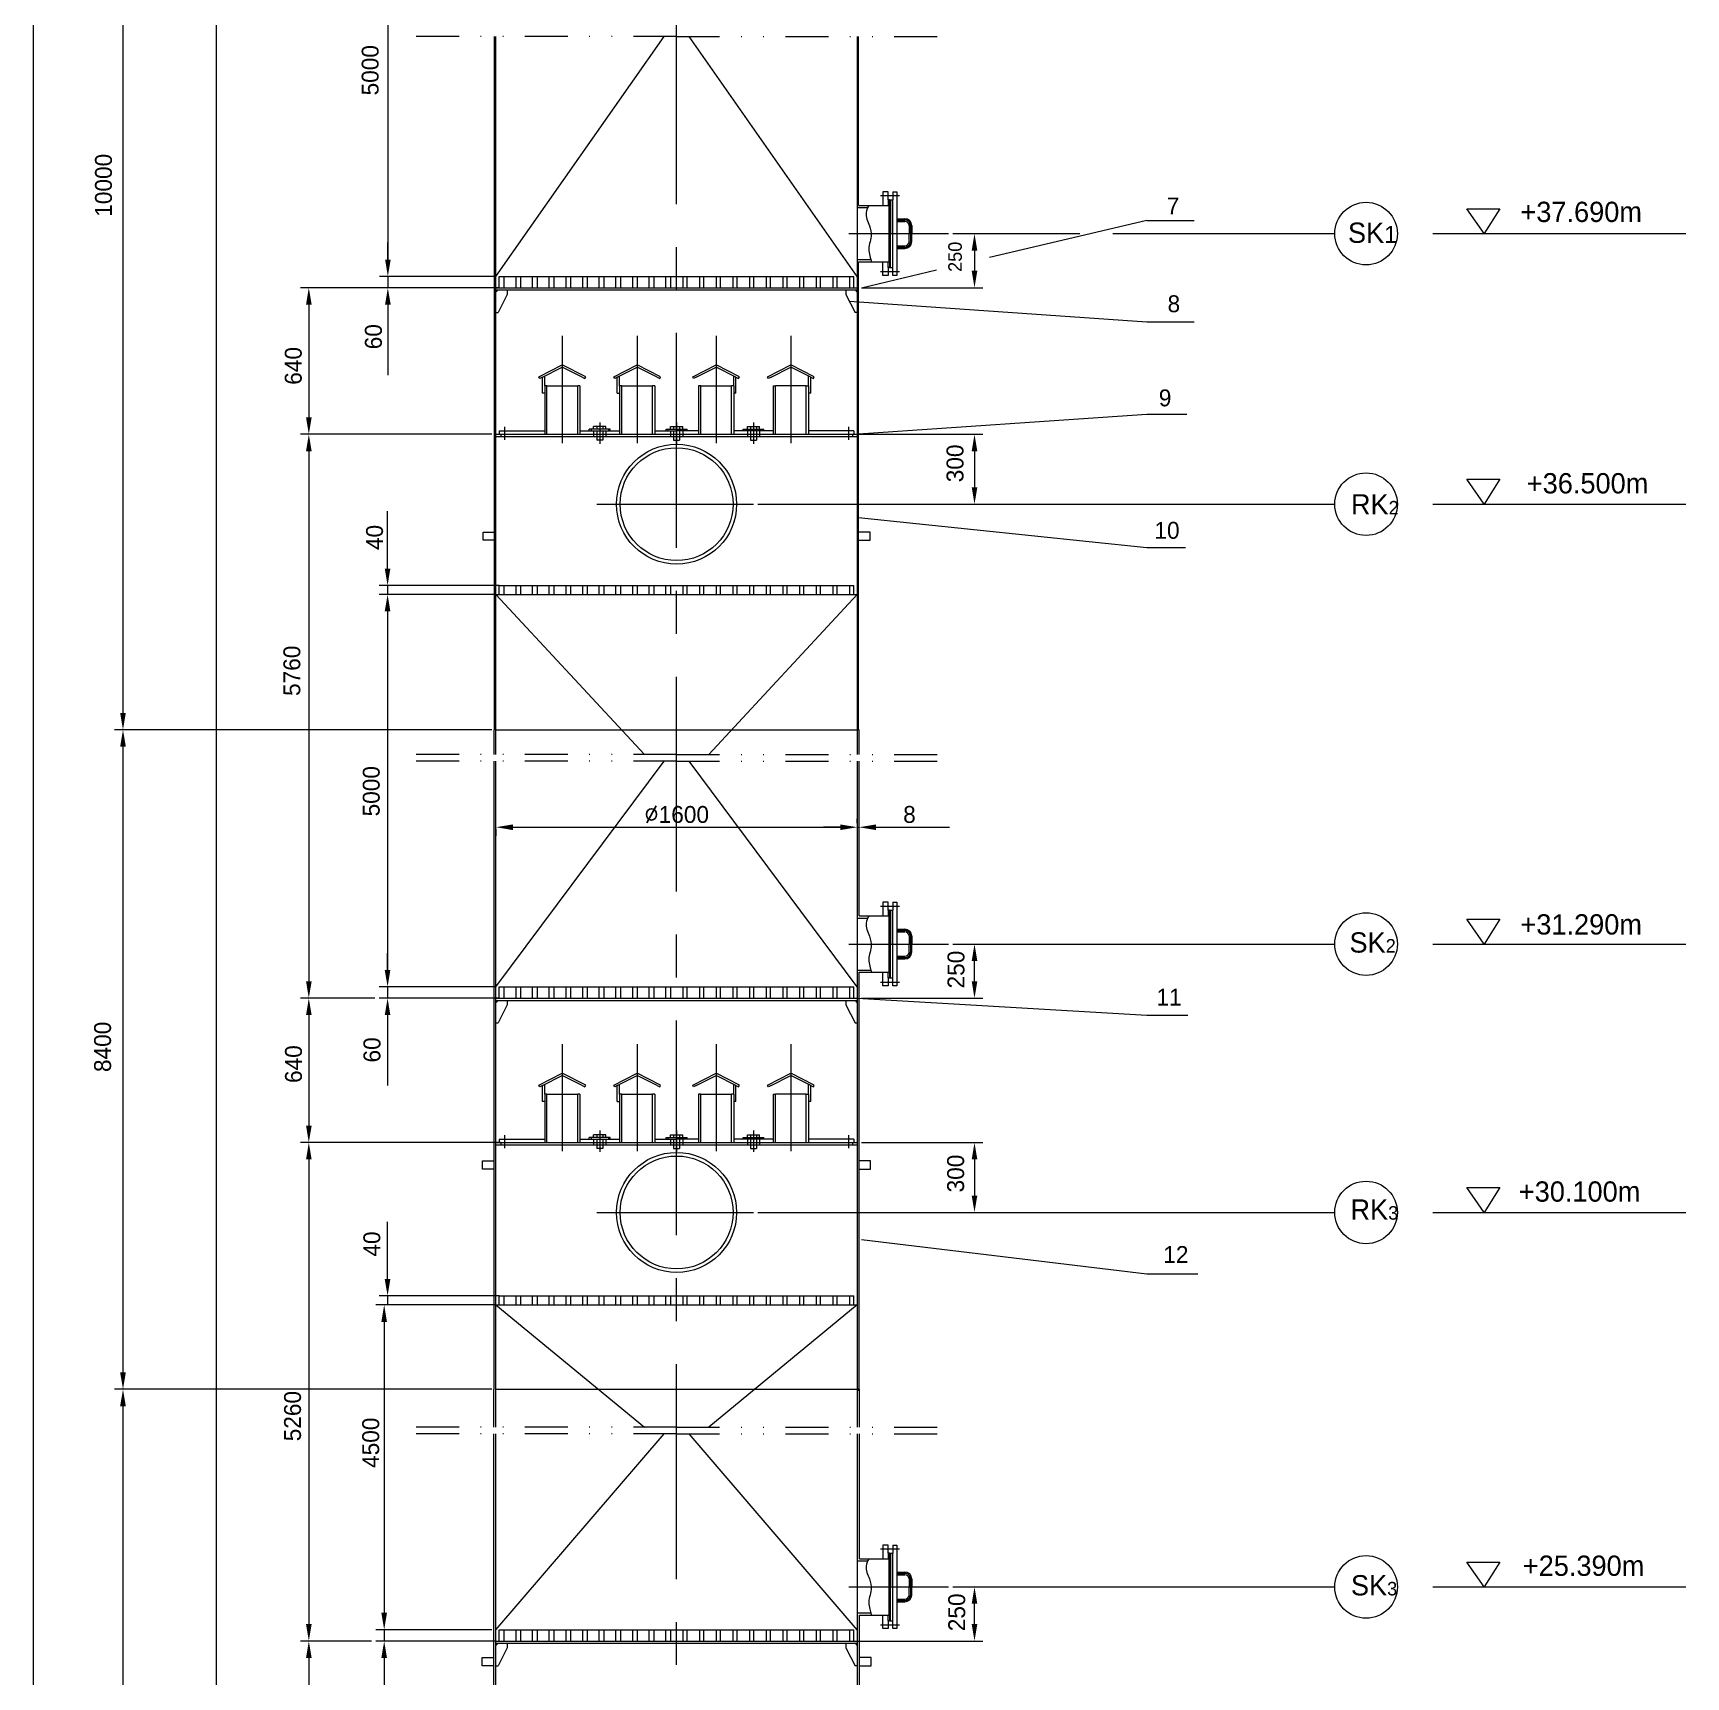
# Model space of a CAD drawing. Header units: millimetres. Extents: x 0 to 841, y 0 to 1189.
# Drawn here: x 372.5 to 616.7, y 736.2 to 979.1 of the extents above; entities that cross this region are included whole.
import ezdxf

# ---------------------------------------------------------------- set-up
doc = ezdxf.new("R2010")
doc.units = ezdxf.units.MM
doc.linetypes.add('CENTER', pattern=[50.8, 31.75, -6.35, 6.35, -6.35])
doc.linetypes.add('DIVIDE2', pattern=[15.875, 6.35, -3.175, 0, -3.175, 0, -3.175])
for name, color, linetype, lineweight in [('图层1', 6, 'CENTER', 5), ('图层2', 1, 'Continuous', 20), ('图层4', 112, 'DIVIDE2', 5), ('图层6', 7, 'Continuous', 5)]:
    doc.layers.add(name, color=color, linetype=linetype, lineweight=lineweight)
doc.styles.get("Standard").update_dxf_attribs({"font": 'SimSun.ttf'})

msp = doc.modelspace()

# ---------------------------------------------------------------- linework, layer by layer
at = {"layer": '图层1'}
for p, q in [((467.57, 191.85), (467.57, 1102.9)), ((497.71, 955.1), (500.49, 955.1)), ((500.12, 951.49), (501.32, 951.49)), ((502.12, 950.69), (502.12, 948.29)), ((493.01, 949.49), (507.75, 949.49)), ((500.12, 947.49), (501.32, 947.49)), ((497.71, 943.87), (500.49, 943.87)), ((450.68, 934.38), (450.68, 918.54)), ((461.74, 934.38), (461.74, 918.54)), ((473.4, 934.38), (473.4, 918.54)), ((484.46, 934.38), (484.46, 918.54)), ((442.16, 920.92), (442.16, 919)), ((456.21, 921.59), (456.21, 918.44)), ((467.57, 921.59), (467.57, 918.44)), ((478.93, 921.59), (478.93, 918.44)), ((492.98, 920.92), (492.98, 919)), ((455.79, 909.5), (478.95, 909.5)), ((497.71, 850.1), (500.49, 850.1)), ((500.12, 846.49), (501.32, 846.49)), ((502.12, 845.69), (502.12, 843.29)), ((493.01, 844.49), (507.75, 844.49)), ((500.12, 842.49), (501.32, 842.49)), ((497.71, 838.87), (500.49, 838.87)), ((450.68, 829.71), (450.68, 813.87)), ((461.74, 829.71), (461.74, 813.87)), ((473.4, 829.71), (473.4, 813.87)), ((484.46, 829.71), (484.46, 813.87)), ((442.16, 816.25), (442.16, 814.33)), ((456.21, 816.92), (456.21, 813.77)), ((467.57, 816.92), (467.57, 813.77)), ((478.93, 816.92), (478.93, 813.77)), ((492.98, 816.25), (492.98, 814.33)), ((455.79, 804.83), (478.95, 804.83)), ((497.71, 755.1), (500.49, 755.1)), ((500.12, 751.49), (501.32, 751.49)), ((502.12, 750.69), (502.12, 748.29)), ((493.01, 749.49), (507.75, 749.49)), ((500.12, 747.49), (501.32, 747.49)), ((497.71, 743.87), (500.49, 743.87))]:
    msp.add_line(p, q, dxfattribs=at)
for centre, start, end in [((501.32, 950.69), 0, 90), ((501.32, 948.29), 270, 0), ((501.32, 845.69), 0, 90), ((501.32, 843.29), 270, 0), ((501.32, 750.69), 0, 90), ((501.32, 748.29), 270, 0)]:
    msp.add_arc(centre, 0.8, start, end, dxfattribs=at)
at = {"layer": '图层2'}
for p, q in [((440.67, 876.16), (440.67, 978.63)), ((440.87, 941.16), (440.87, 978.63)), ((440.87, 943.16), (465.72, 978.63)), ((494.27, 943.16), (469.43, 978.63)), ((494.27, 978.63), (494.27, 941.16)), ((494.47, 953.66), (494.47, 978.63)), ((498.85, 955.66), (498.05, 955.66)), ((498.05, 955.66), (498.05, 953.66)), ((498.85, 954.48), (498.85, 955.66)), ((499.52, 955.66), (500.12, 955.66)), ((499.52, 955.66), (499.52, 954.48)), ((500.12, 955.66), (500.12, 943.32)), ((494.27, 953.33), (495.81, 953.33)), ((494.47, 953.66), (498.94, 953.66)), ((499.02, 954.48), (498.85, 954.48)), ((498.85, 954.48), (498.85, 953.66)), ((498.94, 953.66), (499.02, 953.66)), ((498.94, 953.66), (498.94, 945.32)), ((499.02, 954.48), (499.16, 954.48)), ((499.02, 953.66), (499.02, 954.48)), ((499.02, 953.66), (499.02, 945.32)), ((499.16, 954.48), (499.52, 954.48)), ((499.16, 954.48), (499.16, 949.49)), ((499.52, 944.49), (499.52, 954.48)), ((500.12, 951.69), (501.32, 951.69)), ((500.12, 951.29), (501.32, 951.29)), ((501.92, 950.69), (501.92, 949.49)), ((502.32, 950.69), (502.32, 949.49)), ((499.16, 944.49), (499.16, 949.49)), ((501.92, 948.29), (501.92, 949.49)), ((502.32, 948.29), (502.32, 949.49)), ((494.27, 945.65), (496.27, 945.65)), ((494.47, 876.16), (494.47, 945.32)), ((494.47, 945.32), (498.94, 945.32)), ((498.05, 943.32), (498.05, 945.32)), ((498.85, 944.49), (498.85, 945.32)), ((498.94, 945.32), (499.02, 945.32)), ((499.02, 945.32), (499.02, 944.49)), ((500.12, 947.69), (501.32, 947.69)), ((500.12, 947.29), (501.32, 947.29)), ((441.37, 943.16), (493.77, 943.16)), ((441.37, 941.49), (441.37, 943.16)), ((442.04, 943.16), (442.04, 941.49)), ((443.84, 941.49), (443.84, 943.16)), ((444.51, 943.16), (444.51, 941.49)), ((446.3, 941.49), (446.3, 943.16)), ((446.97, 943.16), (446.97, 941.49)), ((448.76, 941.49), (448.76, 943.16)), ((449.43, 943.16), (449.43, 941.49)), ((451.23, 941.49), (451.23, 943.16)), ((451.9, 943.16), (451.9, 941.49)), ((453.69, 941.49), (453.69, 943.16)), ((454.36, 943.16), (454.36, 941.49)), ((456.15, 941.49), (456.15, 943.16)), ((456.82, 943.16), (456.82, 941.49)), ((458.61, 941.49), (458.61, 943.16)), ((459.28, 943.16), (459.28, 941.49)), ((461.08, 941.49), (461.08, 943.16)), ((461.75, 943.16), (461.75, 941.49)), ((463.54, 941.49), (463.54, 943.16)), ((464.21, 943.16), (464.21, 941.49)), ((466, 941.49), (466, 943.16)), ((466.67, 943.16), (466.67, 941.49)), ((468.47, 943.16), (468.47, 941.49)), ((469.14, 941.49), (469.14, 943.16)), ((470.94, 943.16), (470.94, 941.49)), ((471.61, 941.49), (471.61, 943.16)), ((473.4, 943.16), (473.4, 941.49)), ((474.07, 941.49), (474.07, 943.16)), ((475.86, 943.16), (475.86, 941.49)), ((476.53, 941.49), (476.53, 943.16)), ((478.33, 943.16), (478.33, 941.49)), ((479, 941.49), (479, 943.16)), ((480.79, 943.16), (480.79, 941.49)), ((481.46, 941.49), (481.46, 943.16)), ((483.25, 943.16), (483.25, 941.49)), ((483.92, 941.49), (483.92, 943.16)), ((485.71, 943.16), (485.71, 941.49)), ((486.38, 941.49), (486.38, 943.16)), ((488.18, 943.16), (488.18, 941.49)), ((488.85, 941.49), (488.85, 943.16)), ((490.64, 943.16), (490.64, 941.49)), ((491.31, 941.49), (491.31, 943.16)), ((493.1, 943.16), (493.1, 941.49)), ((493.77, 941.49), (493.77, 943.16)), ((493.77, 941.49), (493.77, 943.16)), ((498.85, 943.32), (498.05, 943.32)), ((498.85, 944.49), (498.85, 943.32)), ((499.02, 944.49), (498.85, 944.49)), ((499.02, 944.49), (499.16, 944.49)), ((499.16, 944.49), (499.52, 944.49)), ((499.52, 943.32), (499.52, 944.49)), ((500.12, 943.32), (499.52, 943.32)), ((440.87, 941.49), (494.27, 941.49)), ((440.87, 896.16), (440.87, 941.16)), ((440.87, 941.16), (440.87, 941.16)), ((440.87, 941.16), (494.27, 941.16)), ((441.2, 941.16), (440.87, 940.83)), ((442.54, 940.49), (441.2, 937.83)), ((442.54, 941.16), (442.54, 940.49)), ((492.6, 941.16), (492.6, 940.49)), ((492.6, 940.49), (493.94, 937.83)), ((493.94, 941.16), (494.27, 940.83)), ((494.27, 941.16), (494.27, 896.16)), ((440.87, 937.83), (441.2, 937.83)), ((494.27, 937.83), (493.94, 937.83)), ((447.23, 928.32), (450.68, 930.07)), ((447.36, 928.06), (447.23, 928.32)), ((447.75, 928.26), (447.36, 928.06)), ((447.75, 928.26), (450.68, 929.74)), ((447.75, 925.92), (447.75, 928.26)), ((448.08, 927), (448.08, 928.42)), ((454.14, 928.32), (450.68, 930.07)), ((453.62, 928.26), (450.68, 929.74)), ((453.62, 928.26), (454.01, 928.06)), ((454.01, 928.06), (454.14, 928.32)), ((458.29, 928.32), (461.74, 930.07)), ((458.42, 928.06), (458.29, 928.32)), ((458.81, 928.26), (458.42, 928.06)), ((458.81, 928.26), (461.74, 929.74)), ((458.81, 925.92), (458.81, 928.26)), ((459.14, 927), (459.14, 928.42)), ((465.2, 928.32), (461.74, 930.07)), ((464.68, 928.26), (461.74, 929.74)), ((464.68, 928.26), (465.07, 928.06)), ((465.07, 928.06), (465.2, 928.32)), ((469.95, 928.32), (473.4, 930.07)), ((470.08, 928.06), (469.95, 928.32)), ((470.47, 928.26), (470.08, 928.06)), ((470.47, 928.26), (473.4, 929.74)), ((476.86, 928.32), (473.4, 930.07)), ((476.34, 928.26), (473.4, 929.74)), ((476.01, 927), (476.01, 928.42)), ((476.34, 928.26), (476.73, 928.06)), ((476.34, 925.92), (476.34, 928.26)), ((476.73, 928.06), (476.86, 928.32)), ((481.01, 928.32), (484.46, 930.07)), ((481.14, 928.06), (481.01, 928.32)), ((481.53, 928.26), (481.14, 928.06)), ((481.53, 928.26), (484.46, 929.74)), ((487.92, 928.32), (484.46, 930.07)), ((487.4, 928.26), (484.46, 929.74)), ((487.07, 927), (487.07, 928.42)), ((487.4, 928.26), (487.79, 928.06)), ((487.4, 925.92), (487.4, 928.26)), ((487.79, 928.06), (487.92, 928.32)), ((448.08, 925.92), (447.75, 925.92)), ((448.08, 927), (448.08, 919.83)), ((448.41, 927), (448.08, 927)), ((448.41, 919.83), (448.41, 927)), ((448.41, 927), (452.96, 927)), ((452.96, 919.83), (452.96, 927)), ((453.29, 927), (452.96, 927)), ((453.29, 927), (453.29, 919.83)), ((458.81, 925.92), (459.14, 925.92)), ((459.47, 927), (459.14, 927)), ((459.14, 927), (459.14, 919.83)), ((459.47, 919.83), (459.47, 927)), ((459.47, 927), (464.02, 927)), ((464.02, 919.83), (464.02, 927)), ((464.35, 927), (464.02, 927)), ((464.35, 927), (464.35, 919.83)), ((470.8, 927), (470.8, 919.83)), ((471.13, 927), (470.8, 927)), ((471.13, 919.83), (471.13, 927)), ((471.13, 927), (475.68, 927)), ((475.68, 919.83), (475.68, 927)), ((476.01, 927), (475.68, 927)), ((476.01, 927), (476.01, 919.83)), ((476.34, 925.92), (476.01, 925.92)), ((481.86, 927), (481.86, 919.83)), ((481.86, 927), (482.19, 927)), ((482.19, 919.83), (482.19, 927)), ((486.74, 927), (482.19, 927)), ((486.74, 919.83), (486.74, 927)), ((486.74, 927), (487.07, 927)), ((487.07, 927), (487.07, 919.83)), ((487.4, 925.92), (487.07, 925.92)), ((457.12, 920.98), (455.31, 920.98)), ((455.31, 920.58), (455.31, 920.98)), ((455.76, 920.98), (455.76, 920.58)), ((456.66, 920.98), (456.66, 920.58)), ((457.12, 920.58), (457.12, 920.98)), ((466.67, 920.58), (466.67, 920.98)), ((466.67, 920.98), (468.48, 920.98)), ((467.12, 920.98), (467.12, 920.58)), ((468.02, 920.98), (468.02, 920.58)), ((468.48, 920.58), (468.48, 920.98)), ((478.03, 920.98), (479.84, 920.98)), ((478.03, 920.58), (478.03, 920.98)), ((478.48, 920.98), (478.48, 920.58)), ((479.38, 920.98), (479.38, 920.58)), ((479.84, 920.58), (479.84, 920.98)), ((440.87, 919.83), (494.27, 919.83)), ((440.87, 919.5), (494.27, 919.5)), ((441.37, 920.33), (441.37, 919.83)), ((441.37, 920.33), (448.08, 920.33)), ((441.61, 919.83), (441.61, 919.5)), ((453.29, 920.33), (459.14, 920.33)), ((457.75, 920.58), (454.67, 920.58)), ((454.67, 920.33), (454.67, 920.58)), ((454.93, 920.58), (454.93, 920.33)), ((455.31, 920.33), (455.31, 919.5)), ((455.76, 920.33), (455.76, 918.97)), ((456.66, 918.97), (455.76, 918.97)), ((456.66, 920.33), (456.66, 918.97)), ((457.12, 920.33), (457.12, 919.5)), ((457.5, 920.58), (457.5, 920.33)), ((457.75, 920.33), (457.75, 920.58)), ((464.35, 920.33), (467.57, 920.33)), ((466.03, 920.33), (466.03, 920.58)), ((466.03, 920.58), (469.11, 920.58)), ((466.29, 920.58), (466.29, 920.33)), ((466.67, 920.33), (466.67, 919.5)), ((467.12, 920.33), (467.12, 918.97)), ((467.12, 918.97), (468.02, 918.97)), ((470.8, 920.33), (467.57, 920.33)), ((468.02, 920.33), (468.02, 918.97)), ((468.48, 920.33), (468.48, 919.5)), ((468.86, 920.58), (468.86, 920.33)), ((469.11, 920.33), (469.11, 920.58)), ((481.86, 920.33), (476.01, 920.33)), ((477.39, 920.58), (480.47, 920.58)), ((477.39, 920.33), (477.39, 920.58)), ((477.65, 920.58), (477.65, 920.33)), ((478.03, 920.33), (478.03, 919.5)), ((478.48, 920.33), (478.48, 918.97)), ((478.48, 918.97), (479.38, 918.97)), ((479.38, 920.33), (479.38, 918.97)), ((479.84, 920.33), (479.84, 919.5)), ((480.22, 920.58), (480.22, 920.33)), ((480.47, 920.33), (480.47, 920.58)), ((493.77, 920.33), (487.07, 920.33)), ((493.54, 919.83), (493.54, 919.5)), ((493.77, 920.33), (493.77, 919.83)), ((438.97, 905.38), (440.67, 905.38)), ((438.97, 904.16), (438.97, 905.38)), ((440.67, 904.16), (438.97, 904.16)), ((496.17, 905.38), (494.47, 905.38)), ((494.47, 904.16), (496.17, 904.16)), ((496.17, 904.16), (496.17, 905.38)), ((441.37, 897.49), (493.77, 897.49)), ((441.37, 896.16), (441.37, 897.49)), ((442.04, 897.49), (442.04, 896.16)), ((443.84, 896.16), (443.84, 897.49)), ((444.51, 897.49), (444.51, 896.16)), ((446.3, 896.16), (446.3, 897.49)), ((446.97, 897.49), (446.97, 896.16)), ((448.76, 896.16), (448.76, 897.49)), ((449.43, 897.49), (449.43, 896.16)), ((451.23, 896.16), (451.23, 897.49)), ((451.9, 897.49), (451.9, 896.16)), ((453.69, 896.16), (453.69, 897.49)), ((454.36, 897.49), (454.36, 896.16)), ((456.15, 896.16), (456.15, 897.49)), ((456.82, 897.49), (456.82, 896.16)), ((458.61, 896.16), (458.61, 897.49)), ((459.28, 897.49), (459.28, 896.16)), ((461.08, 896.16), (461.08, 897.49)), ((461.75, 897.49), (461.75, 896.16)), ((463.54, 896.16), (463.54, 897.49)), ((464.21, 897.49), (464.21, 896.16)), ((466, 896.16), (466, 897.49)), ((466.67, 897.49), (466.67, 896.16)), ((468.47, 897.49), (468.47, 896.16)), ((469.14, 896.16), (469.14, 897.49)), ((470.94, 897.49), (470.94, 896.16)), ((471.61, 896.16), (471.61, 897.49)), ((473.4, 897.49), (473.4, 896.16)), ((474.07, 896.16), (474.07, 897.49)), ((475.86, 897.49), (475.86, 896.16)), ((476.53, 896.16), (476.53, 897.49)), ((478.33, 897.49), (478.33, 896.16)), ((479, 896.16), (479, 897.49)), ((480.79, 897.49), (480.79, 896.16)), ((481.46, 896.16), (481.46, 897.49)), ((483.25, 897.49), (483.25, 896.16)), ((483.92, 896.16), (483.92, 897.49)), ((485.71, 897.49), (485.71, 896.16)), ((486.38, 896.16), (486.38, 897.49)), ((488.18, 897.49), (488.18, 896.16)), ((488.85, 896.16), (488.85, 897.49)), ((490.64, 897.49), (490.64, 896.16)), ((491.31, 896.16), (491.31, 897.49)), ((493.1, 897.49), (493.1, 896.16)), ((493.77, 896.16), (493.77, 897.49)), ((493.77, 896.16), (493.77, 897.49)), ((440.87, 896.16), (440.87, 896.16)), ((440.87, 896.16), (494.27, 896.16)), ((440.87, 872.53), (440.87, 896.16)), ((440.87, 896.16), (462.82, 872.53)), ((494.27, 896.16), (472.32, 872.53)), ((494.27, 896.16), (494.27, 872.53)), ((440.6, 872.53), (440.6, 876.16)), ((440.87, 876.16), (494.27, 876.16)), ((494.54, 876.16), (494.27, 876.16)), ((494.54, 876.16), (494.54, 876.16)), ((494.54, 872.53), (494.54, 876.16)), ((440.6, 778.69), (440.6, 871.53)), ((440.87, 836.16), (440.87, 871.53)), ((440.87, 838.16), (465.72, 871.53)), ((494.27, 838.16), (469.43, 871.53)), ((494.27, 871.53), (494.27, 836.16)), ((494.54, 848.66), (494.54, 871.53)), ((498.85, 850.66), (498.05, 850.66)), ((498.05, 850.66), (498.05, 848.66)), ((498.85, 849.48), (498.85, 850.66)), ((499.52, 850.66), (500.12, 850.66)), ((499.52, 850.66), (499.52, 849.48)), ((500.12, 850.66), (500.12, 838.32)), ((494.27, 848.33), (495.81, 848.33)), ((494.54, 848.66), (498.94, 848.66)), ((499.02, 849.48), (498.85, 849.48)), ((498.85, 849.48), (498.85, 848.66)), ((498.94, 848.66), (499.02, 848.66)), ((498.94, 848.66), (498.94, 840.32)), ((499.02, 849.48), (499.16, 849.48)), ((499.02, 848.66), (499.02, 849.48)), ((499.02, 848.66), (499.02, 840.32)), ((499.16, 849.48), (499.52, 849.48)), ((499.16, 849.48), (499.16, 844.49)), ((499.52, 839.49), (499.52, 849.48)), ((500.12, 846.69), (501.32, 846.69)), ((500.12, 846.29), (501.32, 846.29)), ((501.92, 845.69), (501.92, 844.49)), ((502.32, 845.69), (502.32, 844.49)), ((499.16, 839.49), (499.16, 844.49)), ((500.12, 842.69), (501.32, 842.69)), ((501.92, 843.29), (501.92, 844.49)), ((502.32, 843.29), (502.32, 844.49)), ((494.27, 840.65), (496.27, 840.65)), ((494.54, 778.69), (494.54, 840.32)), ((494.54, 840.32), (498.94, 840.32)), ((498.05, 838.32), (498.05, 840.32)), ((498.85, 839.49), (498.85, 840.32)), ((498.94, 840.32), (499.02, 840.32)), ((499.02, 840.32), (499.02, 839.49)), ((500.12, 842.29), (501.32, 842.29)), ((441.37, 838.16), (493.77, 838.16)), ((441.37, 836.49), (441.37, 838.16)), ((442.04, 838.16), (442.04, 836.49)), ((443.84, 836.49), (443.84, 838.16)), ((444.51, 838.16), (444.51, 836.49)), ((446.3, 836.49), (446.3, 838.16)), ((446.97, 838.16), (446.97, 836.49)), ((448.76, 836.49), (448.76, 838.16)), ((449.43, 838.16), (449.43, 836.49)), ((451.23, 836.49), (451.23, 838.16)), ((451.9, 838.16), (451.9, 836.49)), ((453.69, 836.49), (453.69, 838.16)), ((454.36, 838.16), (454.36, 836.49)), ((456.15, 836.49), (456.15, 838.16)), ((456.82, 838.16), (456.82, 836.49)), ((458.61, 836.49), (458.61, 838.16)), ((459.28, 838.16), (459.28, 836.49)), ((461.08, 836.49), (461.08, 838.16)), ((461.75, 838.16), (461.75, 836.49)), ((463.54, 836.49), (463.54, 838.16)), ((464.21, 838.16), (464.21, 836.49)), ((466, 836.49), (466, 838.16)), ((466.67, 838.16), (466.67, 836.49)), ((468.47, 838.16), (468.47, 836.49)), ((469.14, 836.49), (469.14, 838.16)), ((470.94, 838.16), (470.94, 836.49)), ((471.61, 836.49), (471.61, 838.16)), ((473.4, 838.16), (473.4, 836.49)), ((474.07, 836.49), (474.07, 838.16)), ((475.86, 838.16), (475.86, 836.49)), ((476.53, 836.49), (476.53, 838.16)), ((478.33, 838.16), (478.33, 836.49)), ((479, 836.49), (479, 838.16)), ((480.79, 838.16), (480.79, 836.49)), ((481.46, 836.49), (481.46, 838.16)), ((483.25, 838.16), (483.25, 836.49)), ((483.92, 836.49), (483.92, 838.16)), ((485.71, 838.16), (485.71, 836.49)), ((486.38, 836.49), (486.38, 838.16)), ((488.18, 838.16), (488.18, 836.49)), ((488.85, 836.49), (488.85, 838.16)), ((490.64, 838.16), (490.64, 836.49)), ((491.31, 836.49), (491.31, 838.16)), ((493.1, 838.16), (493.1, 836.49)), ((493.77, 836.49), (493.77, 838.16)), ((493.77, 836.49), (493.77, 838.16)), ((498.85, 838.32), (498.05, 838.32)), ((498.85, 839.49), (498.85, 838.32)), ((499.02, 839.49), (498.85, 839.49)), ((499.02, 839.49), (499.16, 839.49)), ((499.16, 839.49), (499.52, 839.49)), ((499.52, 838.32), (499.52, 839.49)), ((500.12, 838.32), (499.52, 838.32)), ((440.87, 836.49), (494.27, 836.49)), ((440.87, 791.16), (440.87, 836.16)), ((440.87, 836.16), (440.87, 836.16)), ((440.87, 836.16), (494.27, 836.16)), ((441.2, 836.16), (440.87, 835.83)), ((442.54, 835.49), (441.2, 832.83)), ((442.54, 836.16), (442.54, 835.49)), ((492.6, 836.16), (492.6, 835.49)), ((492.6, 835.49), (493.94, 832.83)), ((493.94, 836.16), (494.27, 835.83)), ((494.27, 836.16), (494.27, 836.16)), ((494.27, 836.16), (494.27, 791.16)), ((440.87, 832.83), (441.2, 832.83)), ((493.94, 832.83), (494.27, 832.83)), ((447.23, 823.65), (450.68, 825.4)), ((447.36, 823.39), (447.23, 823.65)), ((447.75, 823.59), (447.36, 823.39)), ((447.75, 823.59), (450.68, 825.07)), ((447.75, 821.25), (447.75, 823.59)), ((448.08, 822.33), (448.08, 823.75)), ((454.14, 823.65), (450.68, 825.4)), ((453.62, 823.59), (450.68, 825.07)), ((453.62, 823.59), (454.01, 823.39)), ((454.01, 823.39), (454.14, 823.65)), ((458.29, 823.65), (461.74, 825.4)), ((458.42, 823.39), (458.29, 823.65)), ((458.81, 823.59), (458.42, 823.39)), ((458.81, 823.59), (461.74, 825.07)), ((458.81, 821.25), (458.81, 823.59)), ((459.14, 822.33), (459.14, 823.75)), ((465.2, 823.65), (461.74, 825.4)), ((464.68, 823.59), (461.74, 825.07)), ((464.68, 823.59), (465.07, 823.39)), ((465.07, 823.39), (465.2, 823.65)), ((469.95, 823.65), (473.4, 825.4)), ((470.08, 823.39), (469.95, 823.65)), ((470.47, 823.59), (470.08, 823.39)), ((470.47, 823.59), (473.4, 825.07)), ((476.86, 823.65), (473.4, 825.4)), ((476.34, 823.59), (473.4, 825.07)), ((476.01, 822.33), (476.01, 823.75)), ((476.34, 821.25), (476.34, 823.59)), ((476.34, 823.59), (476.73, 823.39)), ((476.73, 823.39), (476.86, 823.65)), ((481.01, 823.65), (484.46, 825.4)), ((481.14, 823.39), (481.01, 823.65)), ((481.53, 823.59), (481.14, 823.39)), ((481.53, 823.59), (484.46, 825.07)), ((487.92, 823.65), (484.46, 825.4)), ((487.4, 823.59), (484.46, 825.07)), ((487.07, 822.33), (487.07, 823.75)), ((487.4, 821.25), (487.4, 823.59)), ((487.4, 823.59), (487.79, 823.39)), ((487.79, 823.39), (487.92, 823.65)), ((448.08, 821.25), (447.75, 821.25)), ((448.08, 822.33), (448.08, 815.16)), ((448.41, 822.33), (448.08, 822.33)), ((448.41, 815.16), (448.41, 822.33)), ((448.41, 822.33), (452.96, 822.33)), ((452.96, 815.16), (452.96, 822.33)), ((453.29, 822.33), (452.96, 822.33)), ((453.29, 822.33), (453.29, 815.16)), ((458.81, 821.25), (459.14, 821.25)), ((459.14, 822.33), (459.14, 815.16)), ((459.47, 822.33), (459.14, 822.33)), ((459.47, 815.16), (459.47, 822.33)), ((459.47, 822.33), (464.02, 822.33)), ((464.02, 815.16), (464.02, 822.33)), ((464.35, 822.33), (464.02, 822.33)), ((464.35, 822.33), (464.35, 815.16)), ((470.8, 822.33), (470.8, 815.16)), ((471.13, 822.33), (470.8, 822.33)), ((471.13, 815.16), (471.13, 822.33)), ((471.13, 822.33), (475.68, 822.33)), ((475.68, 815.16), (475.68, 822.33)), ((476.01, 822.33), (475.68, 822.33)), ((476.01, 822.33), (476.01, 815.16)), ((476.34, 821.25), (476.01, 821.25)), ((481.86, 822.33), (481.86, 815.16)), ((481.86, 822.33), (482.19, 822.33)), ((482.19, 815.16), (482.19, 822.33)), ((486.74, 822.33), (482.19, 822.33)), ((486.74, 815.16), (486.74, 822.33)), ((486.74, 822.33), (487.07, 822.33)), ((487.07, 822.33), (487.07, 815.16)), ((487.4, 821.25), (487.07, 821.25)), ((457.75, 815.91), (454.67, 815.91)), ((454.67, 815.66), (454.67, 815.91)), ((454.93, 815.91), (454.93, 815.66)), ((457.12, 816.31), (455.31, 816.31)), ((455.31, 815.91), (455.31, 816.31)), ((455.76, 816.31), (455.76, 815.91)), ((456.66, 816.31), (456.66, 815.91)), ((457.12, 815.91), (457.12, 816.31)), ((457.5, 815.91), (457.5, 815.66)), ((457.75, 815.66), (457.75, 815.91)), ((466.03, 815.91), (469.11, 815.91)), ((466.03, 815.66), (466.03, 815.91)), ((466.29, 815.91), (466.29, 815.66)), ((466.67, 816.31), (468.48, 816.31)), ((466.67, 815.91), (466.67, 816.31)), ((467.12, 816.31), (467.12, 815.91)), ((468.02, 816.31), (468.02, 815.91)), ((468.48, 815.91), (468.48, 816.31)), ((468.86, 815.91), (468.86, 815.66)), ((469.11, 815.66), (469.11, 815.91)), ((477.39, 815.66), (477.39, 815.91)), ((477.39, 815.91), (480.47, 815.91)), ((477.65, 815.91), (477.65, 815.66)), ((478.03, 815.91), (478.03, 816.31)), ((478.03, 816.31), (479.84, 816.31)), ((478.48, 816.31), (478.48, 815.91)), ((479.38, 816.31), (479.38, 815.91)), ((479.84, 815.91), (479.84, 816.31)), ((480.22, 815.91), (480.22, 815.66)), ((480.47, 815.66), (480.47, 815.91)), ((440.87, 815.16), (494.27, 815.16)), ((440.87, 814.83), (494.27, 814.83)), ((441.37, 815.66), (448.08, 815.66)), ((441.37, 815.66), (441.37, 815.16)), ((441.61, 815.16), (441.61, 814.83)), ((453.29, 815.66), (459.14, 815.66)), ((455.31, 815.66), (455.31, 814.83)), ((455.76, 815.66), (455.76, 814.3)), ((456.66, 814.3), (455.76, 814.3)), ((456.66, 815.66), (456.66, 814.3)), ((457.12, 815.66), (457.12, 814.83)), ((464.35, 815.66), (467.57, 815.66)), ((466.67, 815.66), (466.67, 814.83)), ((467.12, 815.66), (467.12, 814.3)), ((467.12, 814.3), (468.02, 814.3)), ((470.8, 815.66), (467.57, 815.66)), ((468.02, 815.66), (468.02, 814.3)), ((468.48, 815.66), (468.48, 814.83)), ((481.86, 815.66), (476.01, 815.66)), ((478.03, 815.66), (478.03, 814.83)), ((478.48, 815.66), (478.48, 814.3)), ((478.48, 814.3), (479.38, 814.3)), ((479.38, 815.66), (479.38, 814.3)), ((479.84, 815.66), (479.84, 814.83)), ((493.77, 815.66), (487.07, 815.66)), ((493.54, 815.16), (493.54, 814.83)), ((493.77, 815.66), (493.77, 815.16)), ((438.9, 812.46), (440.6, 812.46)), ((438.9, 811.24), (438.9, 812.46)), ((440.6, 811.24), (438.9, 811.24)), ((496.24, 812.46), (494.54, 812.46)), ((494.54, 811.24), (496.24, 811.24)), ((496.24, 811.24), (496.24, 812.46)), ((441.37, 792.49), (493.77, 792.49)), ((441.37, 791.16), (441.37, 792.49)), ((442.04, 792.49), (442.04, 791.16)), ((443.84, 791.16), (443.84, 792.49)), ((444.51, 792.49), (444.51, 791.16)), ((446.3, 791.16), (446.3, 792.49)), ((446.97, 792.49), (446.97, 791.16)), ((448.76, 791.16), (448.76, 792.49)), ((449.43, 792.49), (449.43, 791.16)), ((451.23, 791.16), (451.23, 792.49)), ((451.9, 792.49), (451.9, 791.16)), ((453.69, 791.16), (453.69, 792.49)), ((454.36, 792.49), (454.36, 791.16)), ((456.15, 791.16), (456.15, 792.49)), ((456.82, 792.49), (456.82, 791.16)), ((458.61, 791.16), (458.61, 792.49)), ((459.28, 792.49), (459.28, 791.16)), ((461.08, 791.16), (461.08, 792.49)), ((461.75, 792.49), (461.75, 791.16)), ((463.54, 791.16), (463.54, 792.49)), ((464.21, 792.49), (464.21, 791.16)), ((466, 791.16), (466, 792.49)), ((466.67, 792.49), (466.67, 791.16)), ((468.47, 792.49), (468.47, 791.16)), ((469.14, 791.16), (469.14, 792.49)), ((470.94, 792.49), (470.94, 791.16)), ((471.61, 791.16), (471.61, 792.49)), ((473.4, 792.49), (473.4, 791.16)), ((474.07, 791.16), (474.07, 792.49)), ((475.86, 792.49), (475.86, 791.16)), ((476.53, 791.16), (476.53, 792.49)), ((478.33, 792.49), (478.33, 791.16)), ((479, 791.16), (479, 792.49)), ((480.79, 792.49), (480.79, 791.16)), ((481.46, 791.16), (481.46, 792.49)), ((483.25, 792.49), (483.25, 791.16)), ((483.92, 791.16), (483.92, 792.49)), ((485.71, 792.49), (485.71, 791.16)), ((486.38, 791.16), (486.38, 792.49)), ((488.18, 792.49), (488.18, 791.16)), ((488.85, 791.16), (488.85, 792.49)), ((490.64, 792.49), (490.64, 791.16)), ((491.31, 791.16), (491.31, 792.49)), ((493.1, 792.49), (493.1, 791.16)), ((493.77, 791.16), (493.77, 792.49)), ((493.77, 791.16), (493.77, 792.49)), ((440.87, 791.16), (440.87, 791.16)), ((440.87, 791.16), (494.27, 791.16)), ((440.87, 791.16), (485.87, 791.16)), ((440.87, 773.09), (440.87, 791.16)), ((440.87, 791.16), (462.82, 773.09)), ((494.27, 791.16), (472.32, 773.09)), ((494.27, 791.16), (494.27, 791.16)), ((494.27, 791.16), (494.27, 773.09)), ((440.54, 773.09), (440.54, 778.69)), ((440.87, 778.69), (494.27, 778.69)), ((494.6, 778.69), (494.27, 778.69)), ((494.27, 778.55), (494.54, 778.55)), ((494.6, 773.09), (494.6, 778.69)), ((440.54, 668.02), (440.54, 772.09)), ((440.87, 741.16), (440.87, 772.09)), ((440.87, 743.16), (465.72, 772.09)), ((494.27, 743.16), (469.43, 772.09)), ((494.27, 772.09), (494.27, 741.16)), ((494.6, 753.66), (494.6, 772.09)), ((498.85, 755.66), (498.05, 755.66)), ((498.05, 755.66), (498.05, 753.66)), ((498.85, 754.48), (498.85, 755.66)), ((499.52, 755.66), (500.12, 755.66)), ((499.52, 755.66), (499.52, 754.48)), ((500.12, 755.66), (500.12, 743.32)), ((494.27, 753.33), (495.81, 753.33)), ((494.6, 753.66), (498.94, 753.66)), ((499.02, 754.48), (498.85, 754.48)), ((498.85, 754.48), (498.85, 753.66)), ((498.94, 753.66), (499.02, 753.66)), ((498.94, 753.66), (498.94, 745.32)), ((499.02, 754.48), (499.16, 754.48)), ((499.02, 753.66), (499.02, 754.48)), ((499.02, 753.66), (499.02, 745.32)), ((499.16, 754.48), (499.52, 754.48)), ((499.16, 754.48), (499.16, 749.49)), ((499.52, 744.49), (499.52, 754.48)), ((500.12, 751.69), (501.32, 751.69)), ((500.12, 751.29), (501.32, 751.29)), ((501.92, 750.69), (501.92, 749.49)), ((502.32, 750.69), (502.32, 749.49)), ((499.16, 744.49), (499.16, 749.49)), ((500.12, 747.69), (501.32, 747.69)), ((501.92, 748.29), (501.92, 749.49)), ((502.32, 748.29), (502.32, 749.49)), ((494.27, 745.65), (496.27, 745.65)), ((494.6, 714.49), (494.6, 745.32)), ((494.6, 745.32), (498.94, 745.32)), ((498.05, 743.32), (498.05, 745.32)), ((498.85, 744.49), (498.85, 745.32)), ((498.94, 745.32), (499.02, 745.32)), ((499.02, 745.32), (499.02, 744.49)), ((500.12, 747.29), (501.32, 747.29)), ((441.37, 743.16), (493.77, 743.16)), ((441.37, 741.49), (441.37, 743.16)), ((442.04, 743.16), (442.04, 741.49)), ((443.84, 741.49), (443.84, 743.16)), ((444.51, 743.16), (444.51, 741.49)), ((446.3, 741.49), (446.3, 743.16)), ((446.97, 743.16), (446.97, 741.49)), ((448.76, 741.49), (448.76, 743.16)), ((449.43, 743.16), (449.43, 741.49)), ((451.23, 741.49), (451.23, 743.16)), ((451.9, 743.16), (451.9, 741.49)), ((453.69, 741.49), (453.69, 743.16)), ((454.36, 743.16), (454.36, 741.49)), ((456.15, 741.49), (456.15, 743.16)), ((456.82, 743.16), (456.82, 741.49)), ((458.61, 741.49), (458.61, 743.16)), ((459.28, 743.16), (459.28, 741.49)), ((461.08, 741.49), (461.08, 743.16)), ((461.75, 743.16), (461.75, 741.49)), ((463.54, 741.49), (463.54, 743.16)), ((464.21, 743.16), (464.21, 741.49)), ((466, 741.49), (466, 743.16)), ((466.67, 743.16), (466.67, 741.49)), ((468.47, 743.16), (468.47, 741.49)), ((469.14, 741.49), (469.14, 743.16)), ((470.94, 743.16), (470.94, 741.49)), ((471.61, 741.49), (471.61, 743.16)), ((473.4, 743.16), (473.4, 741.49)), ((474.07, 741.49), (474.07, 743.16)), ((475.86, 743.16), (475.86, 741.49)), ((476.53, 741.49), (476.53, 743.16)), ((478.33, 743.16), (478.33, 741.49)), ((479, 741.49), (479, 743.16)), ((480.79, 743.16), (480.79, 741.49)), ((481.46, 741.49), (481.46, 743.16)), ((483.25, 743.16), (483.25, 741.49)), ((483.92, 741.49), (483.92, 743.16)), ((485.71, 743.16), (485.71, 741.49)), ((486.38, 741.49), (486.38, 743.16)), ((488.18, 743.16), (488.18, 741.49)), ((488.85, 741.49), (488.85, 743.16)), ((490.64, 743.16), (490.64, 741.49)), ((491.31, 741.49), (491.31, 743.16)), ((493.1, 743.16), (493.1, 741.49)), ((493.77, 741.49), (493.77, 743.16)), ((493.77, 741.49), (493.77, 743.16)), ((498.85, 743.32), (498.05, 743.32)), ((498.85, 744.49), (498.85, 743.32)), ((499.02, 744.49), (498.85, 744.49)), ((499.02, 744.49), (499.16, 744.49)), ((499.16, 744.49), (499.52, 744.49)), ((499.52, 743.32), (499.52, 744.49)), ((500.12, 743.32), (499.52, 743.32)), ((440.87, 741.49), (494.27, 741.49)), ((440.87, 683.16), (440.87, 741.16)), ((440.87, 741.16), (440.87, 741.16)), ((440.87, 741.16), (494.27, 741.16)), ((441.2, 741.16), (440.87, 740.83)), ((442.54, 740.49), (441.2, 737.83)), ((442.54, 741.16), (442.54, 740.49)), ((492.6, 741.16), (492.6, 740.49)), ((492.6, 740.49), (493.94, 737.83)), ((493.94, 741.16), (494.27, 740.83)), ((494.27, 741.16), (494.27, 714.49)), ((438.84, 739.04), (440.54, 739.04)), ((438.84, 737.83), (438.84, 739.04)), ((440.54, 737.83), (438.84, 737.83)), ((440.87, 737.83), (441.2, 737.83)), ((494.27, 737.83), (493.94, 737.83)), ((496.3, 739.04), (494.6, 739.04)), ((494.6, 737.83), (496.3, 737.83)), ((496.3, 737.83), (496.3, 739.04))]:
    msp.add_line(p, q, dxfattribs=at)
for centre, radius in [((467.57, 909.5), 8.87), ((467.57, 909.5), 8.34), ((467.57, 804.83), 8.87), ((467.57, 804.83), 8.34)]:
    msp.add_circle(centre, radius, dxfattribs=at)
for centre, radius, start, end in [((501.32, 950.69), 1, 0, 90), ((501.32, 950.69), 0.6, 0, 90), ((501.32, 948.29), 0.6, 270, 0), ((501.32, 948.29), 1, 270, 0), ((501.32, 845.69), 1, 0, 90), ((501.32, 845.69), 0.6, 0, 90), ((501.32, 843.29), 0.6, 270, 0), ((501.32, 843.29), 1, 270, 0), ((501.32, 750.69), 1, 0, 90), ((501.32, 750.69), 0.6, 0, 90), ((501.32, 748.29), 0.6, 270, 0), ((501.32, 748.29), 1, 270, 0)]:
    msp.add_arc(centre, radius, start, end, dxfattribs=at)
for points in [[(495.98, 953.66), (495.57, 952.59), (496.06, 950.66), (496.3, 949.1), (495.98, 946.95), (496.19, 945.98), (496.33, 945.32)], [(495.98, 848.66), (495.57, 847.59), (496.06, 845.66), (496.3, 844.1), (495.98, 841.95), (496.19, 840.98), (496.33, 840.32)], [(495.98, 753.66), (495.57, 752.59), (496.06, 750.66), (496.3, 749.1), (495.98, 746.95), (496.19, 745.98), (496.33, 745.32)]]:
    msp.add_spline(points, degree=3, dxfattribs=at)
at = {"layer": '图层4'}
for p, q in [((467.57, 978.63), (427.9, 978.63)), ((467.57, 978.63), (507.25, 978.63)), ((467.57, 872.53), (427.9, 872.53)), ((467.57, 872.53), (507.25, 872.53)), ((467.57, 871.53), (427.9, 871.53)), ((467.57, 871.53), (507.25, 871.53)), ((467.57, 773.09), (427.9, 773.09)), ((467.57, 772.09), (427.9, 772.09)), ((467.57, 773.09), (507.25, 773.09)), ((467.57, 772.09), (507.25, 772.09))]:
    msp.add_line(p, q, dxfattribs=at)
at = {"layer": '图层6'}
for p, q in [((372.47, 1087.16), (372.47, 198.13)), ((385.76, 1066.16), (385.76, 878.66)), ((424.9, 998.66), (424.9, 945.66)), ((399.54, 989.42), (399.54, 441.95)), ((584.34, 953.17), (589.2, 953.17)), ((586.92, 949.49), (584.34, 953.17)), ((589.2, 953.17), (586.92, 949.49)), ((537.07, 951.41), (513.82, 945.97)), ((537.07, 951.41), (544.07, 951.41)), ((424.9, 945.66), (424.9, 948.16)), ((508.38, 949.49), (512.84, 949.49)), ((512.84, 949.49), (527.17, 949.49)), ((532.05, 949.49), (564.84, 949.49)), ((579.33, 949.49), (616.72, 949.49)), ((511.59, 946.99), (511.59, 943.99)), ((440.25, 943.16), (423.65, 943.16)), ((440.75, 943.16), (423.65, 943.16)), ((424.9, 943.16), (424.9, 941.49)), ((494.9, 941.49), (505.98, 944.12)), ((424.28, 941.49), (411.97, 941.49)), ((441.42, 941.49), (423.65, 941.49)), ((494.9, 941.49), (512.84, 941.49)), ((413.22, 938.99), (413.22, 922.33)), ((424.9, 938.99), (424.9, 928.57)), ((493.1, 939.49), (537.07, 936.43)), ((537.07, 936.43), (544.05, 936.43)), ((493.77, 919.83), (537.07, 922.79)), ((537.07, 922.79), (542.95, 922.79)), ((440.25, 919.83), (411.97, 919.83)), ((412.6, 919.83), (411.97, 919.83)), ((494.4, 919.83), (512.84, 919.83)), ((413.22, 917.33), (413.22, 838.99)), ((511.59, 917.33), (511.59, 912)), ((584.34, 913.18), (589.2, 913.18)), ((586.92, 909.5), (584.34, 913.18)), ((589.2, 913.18), (586.92, 909.5)), ((479.58, 909.5), (512.84, 909.5)), ((512.84, 909.5), (564.84, 909.5)), ((579.33, 909.5), (616.72, 909.5)), ((424.86, 902.49), (424.86, 908.46)), ((494.47, 907.54), (537.07, 903.09)), ((424.86, 899.99), (424.86, 902.49)), ((537.07, 903.09), (542.76, 903.09)), ((441.37, 897.49), (423.61, 897.49)), ((424.86, 897.49), (424.86, 896.16)), ((424.23, 896.16), (423.61, 896.16)), ((440.7, 896.16), (423.61, 896.16)), ((424.86, 893.66), (424.86, 840.66)), ((424.86, 893.66), (424.86, 883.24)), ((440.25, 876.16), (384.51, 876.16)), ((385.14, 876.16), (384.51, 876.16)), ((385.76, 873.66), (385.76, 781.19)), ((494.27, 862.38), (494.27, 863.01)), ((494.54, 862.38), (494.54, 863.01)), ((440.87, 861.45), (440.87, 860.51)), ((443.37, 861.76), (491.77, 861.76)), ((491.77, 861.76), (489.27, 861.76)), ((494.27, 861.76), (494.54, 861.76)), ((494.27, 861.45), (494.27, 860.51)), ((497.04, 861.76), (507.88, 861.76)), ((584.34, 848.17), (589.2, 848.17)), ((586.92, 844.49), (584.34, 848.17)), ((589.2, 848.17), (586.92, 844.49)), ((424.86, 840.66), (424.86, 843.16)), ((508.38, 844.49), (512.84, 844.49)), ((512.84, 844.49), (564.84, 844.49)), ((579.33, 844.49), (616.72, 844.49)), ((511.59, 838.99), (511.59, 841.99)), ((440.7, 838.16), (423.61, 838.16)), ((424.86, 838.16), (424.86, 836.49)), ((422.98, 836.49), (411.97, 836.49)), ((412.6, 836.49), (411.97, 836.49)), ((441.37, 836.49), (423.61, 836.49)), ((494.27, 836.49), (537.07, 833.97)), ((494.9, 836.49), (512.84, 836.49)), ((413.22, 833.99), (413.22, 817.66)), ((424.86, 833.99), (424.86, 823.57)), ((537.07, 833.97), (543.13, 833.97)), ((441.54, 815.16), (411.97, 815.16)), ((412.6, 815.16), (411.97, 815.16)), ((494.9, 815.16), (512.84, 815.16)), ((413.22, 812.66), (413.22, 743.99)), ((511.59, 812.66), (511.59, 807.33)), ((584.34, 808.51), (589.2, 808.51)), ((586.92, 804.83), (584.34, 808.51)), ((589.2, 808.51), (586.92, 804.83)), ((479.58, 804.83), (512.84, 804.83)), ((512.84, 804.83), (564.84, 804.83)), ((579.33, 804.83), (616.72, 804.83)), ((424.86, 797.49), (424.86, 803.46)), ((494.9, 800.84), (537.07, 795.78)), ((424.86, 794.99), (424.86, 797.49)), ((537.07, 795.78), (544.6, 795.78)), ((441.37, 792.49), (423.61, 792.49)), ((424.86, 792.49), (424.86, 791.16)), ((439.98, 791.16), (423.11, 791.16)), ((424.23, 791.16), (423.61, 791.16)), ((440.7, 791.16), (423.61, 791.16)), ((424.36, 788.66), (424.36, 745.66)), ((440.25, 778.69), (384.51, 778.69)), ((385.14, 778.69), (384.51, 778.69)), ((385.76, 776.19), (385.76, 585.43)), ((584.34, 753.17), (589.2, 753.17)), ((586.92, 749.49), (584.34, 753.17)), ((589.2, 753.17), (586.92, 749.49)), ((508.38, 749.49), (512.84, 749.49)), ((512.84, 749.49), (564.84, 749.49)), ((579.33, 749.49), (616.72, 749.49)), ((511.59, 743.99), (511.59, 746.99)), ((440.2, 743.16), (423.11, 743.16)), ((440.25, 743.16), (423.11, 743.16)), ((424.36, 743.16), (424.36, 741.49)), ((422.48, 741.49), (411.97, 741.49)), ((412.6, 741.49), (411.97, 741.49)), ((412.6, 741.49), (411.97, 741.49)), ((440.87, 741.49), (423.11, 741.49)), ((494.4, 741.49), (512.84, 741.49)), ((413.22, 738.99), (413.22, 722.32)), ((424.36, 738.99), (424.36, 728.57))]:
    msp.add_line(p, q, dxfattribs=at)
for centre in [(569.46, 949.49), (569.46, 909.5), (569.46, 844.49), (569.46, 804.83), (569.46, 749.49)]:
    msp.add_circle(centre, 4.62, dxfattribs=at)
for points in [[(511.18, 946.99), (512.01, 946.99), (511.59, 949.49)], [(424.49, 945.66), (425.32, 945.66), (424.9, 943.16)], [(424.49, 945.66), (425.32, 945.66), (424.9, 943.16)], [(511.18, 943.99), (512.01, 943.99), (511.59, 941.49)], [(412.81, 938.99), (413.64, 938.99), (413.22, 941.49)], [(424.49, 938.99), (425.32, 938.99), (424.9, 941.49)], [(412.81, 922.33), (413.64, 922.33), (413.22, 919.83)], [(412.81, 917.33), (413.64, 917.33), (413.22, 919.83)], [(511.18, 917.33), (512.01, 917.33), (511.59, 919.83)], [(511.18, 912), (512.01, 912), (511.59, 909.5)], [(424.44, 899.99), (425.27, 899.99), (424.86, 897.49)], [(424.44, 893.66), (425.27, 893.66), (424.86, 896.16)], [(424.44, 893.66), (425.27, 893.66), (424.86, 896.16)], [(385.34, 878.66), (386.18, 878.66), (385.76, 876.16)], [(385.34, 873.66), (386.18, 873.66), (385.76, 876.16)], [(443.37, 862.17), (443.37, 861.34), (440.87, 861.76)], [(491.77, 862.17), (491.77, 861.34), (494.27, 861.76)], [(491.77, 862.17), (491.77, 861.34), (494.27, 861.76)], [(497.04, 862.17), (497.04, 861.34), (494.54, 861.76)], [(511.18, 841.99), (512.01, 841.99), (511.59, 844.49)], [(424.44, 840.66), (425.27, 840.66), (424.86, 838.16)], [(424.44, 840.66), (425.27, 840.66), (424.86, 838.16)], [(412.81, 838.99), (413.64, 838.99), (413.22, 836.49)], [(511.18, 838.99), (512.01, 838.99), (511.59, 836.49)], [(412.81, 833.99), (413.64, 833.99), (413.22, 836.49)], [(424.44, 833.99), (425.27, 833.99), (424.86, 836.49)], [(412.81, 817.66), (413.64, 817.66), (413.22, 815.16)], [(412.81, 812.66), (413.64, 812.66), (413.22, 815.16)], [(511.18, 812.66), (512.01, 812.66), (511.59, 815.16)], [(511.18, 807.33), (512.01, 807.33), (511.59, 804.83)], [(424.44, 794.99), (425.27, 794.99), (424.86, 792.49)], [(423.94, 788.66), (424.77, 788.66), (424.36, 791.16)], [(385.34, 781.19), (386.18, 781.19), (385.76, 778.69)], [(385.34, 776.19), (386.18, 776.19), (385.76, 778.69)], [(511.18, 746.99), (512.01, 746.99), (511.59, 749.49)], [(423.94, 745.66), (424.77, 745.66), (424.36, 743.16)], [(412.81, 743.99), (413.64, 743.99), (413.22, 741.49)], [(511.18, 743.99), (512.01, 743.99), (511.59, 741.49)], [(412.81, 738.99), (413.64, 738.99), (413.22, 741.49)], [(423.94, 738.99), (424.77, 738.99), (424.36, 741.49)]]:
    msp.add_solid(points, dxfattribs=at)

# ---------------------------------------------------------------- texts
at = {"layer": '图层6', "attachment_point": 5, "rotation": 90}
for s, insert, char_height in [('{\\fￋￎￌﾣﾤ|b0|i0|c134|p54;5000}', (422.3, 973.63), 2.5), ('{\\fￋￎￌﾣﾤ|b0|i0|c134|p54;10000}', (382.89, 956.63), 2.5), ('{\\fￋￎￌﾣﾤ|b0|i0|c134|p54;250}', (508.73, 946.06), 2), ('{\\fￋￎￌﾣﾤ|b0|i0|c134|p54;60}', (422.78, 934.25), 2.5), ('{\\fￋￎￌﾣﾤ|b0|i0|c134|p54;640}', (410.94, 929.94), 2.5), ('{\\fￋￎￌﾣﾤ|b0|i0|c134|p54;300}', (508.73, 915.53), 2.5), ('{\\fￋￎￌﾣﾤ|b0|i0|c134|p54;40}', (422.95, 904.58), 2.5), ('{\\fￋￎￌﾣﾤ|b0|i0|c134|p54;5760}', (410.73, 884.88), 2.5), ('{\\fￋￎￌﾣﾤ|b0|i0|c134|p54;5000}', (422.46, 867.08), 2.5), ('{\\fￋￎￌﾣﾤ|b0|i0|c134|p54;250}', (508.87, 840.72), 2.5), ('{\\fￋￎￌﾣﾤ|b0|i0|c134|p54;8400}', (382.76, 829.3), 2.5), ('{\\fￋￎￌﾣﾤ|b0|i0|c134|p54;60}', (422.57, 828.85), 2.5), ('{\\fￋￎￌﾣﾤ|b0|i0|c134|p54;640}', (410.97, 826.75), 2.5), ('{\\fￋￎￌﾣﾤ|b0|i0|c134|p54;300}', (508.82, 810.58), 2.5), ('{\\fￋￎￌﾣﾤ|b0|i0|c134|p54;40}', (422.55, 800.16), 2.5), ('{\\fￋￎￌﾣﾤ|b0|i0|c134|p54;5260}', (410.83, 774.73), 2.5), ('{\\fￋￎￌﾣﾤ|b0|i0|c134|p54;4500}', (422.38, 770.79), 2.5), ('{\\fￋￎￌﾣﾤ|b0|i0|c134|p54;250}', (508.98, 745.73), 2.5)]:
    msp.add_mtext(s, dxfattribs=dict(at, insert=insert, char_height=char_height))
at = {"layer": '图层6'}
for s, insert, char_height, attachment_point in [('{\\fￋￎￌﾣﾤ|b0|i0|c134|p2;7}', (540, 954.82), 2.5, 1), ('{\\fￋￎￌﾣﾤ|b0|i0|c134|p2;+37.690m}', (592.27, 954.2), 3, 1), ('{\\fￋￎￌﾣﾤ|b0|i0|c134|p2;SK\\H0.8333x;1}', (566.78, 951.12), 3, 1), ('{\\fￋￎￌﾣﾤ|b0|i0|c134|p2;+36.500m}', (593.21, 914.09), 3, 1), ('{\\fￋￎￌﾣﾤ|b0|i0|c134|p2;RK\\H0.6667x;2}', (567.22, 910.98), 3, 1), ('{\\fￋￎￌﾣﾤ|b0|i0|c134|p2;10}', (538.18, 906.89), 2.5, 1), ('{\\Ftxt.shx;%%c\\fￋￎￌﾣﾤ|b0|i0|c134|p54;1600}', (467.57, 863.63), 2.5, 5), ('{\\fￋￎￌﾣﾤ|b0|i0|c134|p54;8}', (501.98, 863.63), 2.5, 5), ('{\\fￋￎￌﾣﾤ|b0|i0|c134|p2;+31.290m}', (592.27, 848.9), 3, 1), ('{\\fￋￎￌﾣﾤ|b0|i0|c134|p2;SK\\H0.6667x;2}', (567, 846.23), 3, 1), ('{\\fￋￎￌﾣﾤ|b0|i0|c134|p2;11}', (538.48, 837.91), 2.5, 1), ('{\\fￋￎￌﾣﾤ|b0|i0|c134|p2;+30.100m}', (592.03, 809.42), 3, 1), ('{\\fￋￎￌﾣﾤ|b0|i0|c134|p2;RK\\H0.6667x;3}', (567.15, 806.76), 3, 1), ('{\\fￋￎￌﾣﾤ|b0|i0|c134|p2;12}', (539.49, 799.86), 2.5, 1), ('{\\fￋￎￌﾣﾤ|b0|i0|c134|p2;SK\\H0.6667x;3}', (567.22, 751.23), 3, 1)]:
    msp.add_mtext(s, dxfattribs=dict(at, insert=insert, char_height=char_height, attachment_point=attachment_point))
at = {"layer": '图层6', "attachment_point": 1}
for s, insert, char_height, width in [('{\\fￋￎￌﾣﾤ|b0|i0|c134|p2;8}', (540.12, 940.37), 2.5, 0.135), ('{\\fￋￎￌﾣﾤ|b0|i0|c134|p2;9}', (538.83, 926.46), 2.5, 0.135), ('{\\fￋￎￌﾣﾤ|b0|i0|c134|p2;+25.390m}', (592.62, 754.12), 3, 0.1179)]:
    msp.add_mtext(s, dxfattribs=dict(at, insert=insert, char_height=char_height, width=width))

doc.saveas('drawing.dxf')
